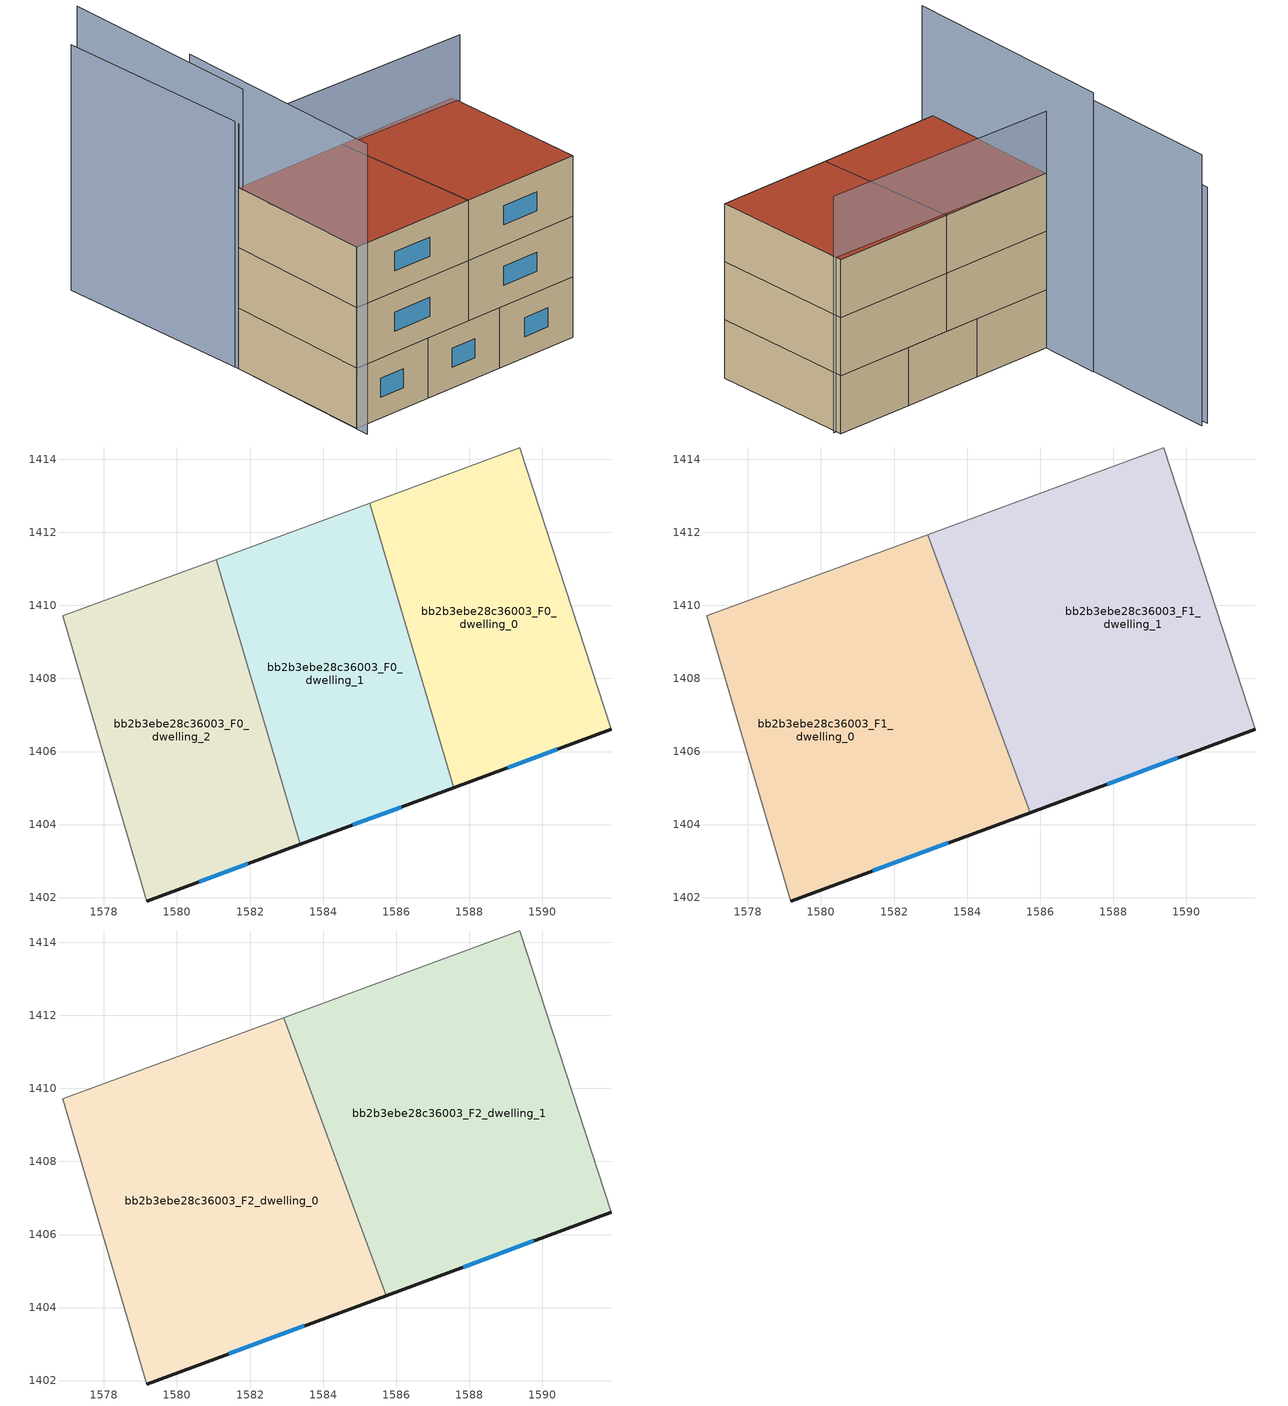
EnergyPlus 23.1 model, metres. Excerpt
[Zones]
bb2b3ebe28c36003_F0_dwelling_0
 floor ground (EU_floor_Construction): 1589.39,1414.31 1591.89,1406.61 1587.57,1405.01 1585.28,1412.8 z0
 wall outside (EU_wall_Construction): 1587.57,1405.01 1591.89,1406.61 z0:3
 wall adiabatic (EU_wall_Construction): 1591.89,1406.61 1589.39,1414.31 1585.28,1412.8 z0:3
 wall to bb2b3ebe28c36003_F0_dwelling_1 (EU_wall_Construction): 1585.28,1412.8 1587.57,1405.01 z0:3
 window (EU_Window_Construction): 1589.05,1405.56 1590.41,1406.06 z1.03:1.97
bb2b3ebe28c36003_F0_dwelling_1
 floor ground (EU_floor_Construction): 1585.28,1412.8 1587.57,1405.01 1583.37,1403.46 1581.08,1411.26 z0
 wall outside (EU_wall_Construction): 1583.37,1403.46 1587.57,1405.01 z0:3
 wall to bb2b3ebe28c36003_F0_dwelling_2 (EU_wall_Construction): 1581.08,1411.26 1583.37,1403.46 z0:3
 wall adiabatic (EU_wall_Construction): 1585.28,1412.8 1581.08,1411.26 z0:3
 window (EU_Window_Construction): 1584.81,1403.99 1586.13,1404.48 z1.03:1.97
bb2b3ebe28c36003_F0_dwelling_2
 floor ground (EU_floor_Construction): 1581.08,1411.26 1583.37,1403.46 1579.18,1401.91 1576.88,1409.71 z0
 wall outside (EU_wall_Construction): 1579.18,1401.91 1583.37,1403.46 z0:3
 wall adiabatic (EU_wall_Construction): 1581.08,1411.26 1576.88,1409.71 1579.18,1401.91 z0:3
 window (EU_Window_Construction): 1580.61,1402.44 1581.93,1402.93 z1.03:1.97
bb2b3ebe28c36003_F1_dwelling_0
 floor to bb2b3ebe28c36003_F0_dwelling_2 (EU_floor_Construction): 1581.08,1411.26 1583.37,1403.46 1579.18,1401.91 1576.88,1409.71 z3
 floor to bb2b3ebe28c36003_F0_dwelling_1 (EU_floor_Construction): 1582.93,1411.94 1585.73,1404.33 1583.37,1403.46 1581.08,1411.26 z3
 wall outside (EU_wall_Construction): 1579.18,1401.91 1585.73,1404.33 z3:6
 wall to bb2b3ebe28c36003_F1_dwelling_1 (EU_wall_Construction): 1585.73,1404.33 1582.93,1411.94 z3:6
 wall adiabatic (EU_wall_Construction): 1582.93,1411.94 1576.88,1409.71 1579.18,1401.91 z3:6
 window (EU_Window_Construction): 1581.42,1402.74 1583.48,1403.5 z4.03:4.97
bb2b3ebe28c36003_F1_dwelling_1
 floor to bb2b3ebe28c36003_F0_dwelling_0 (EU_floor_Construction): 1589.39,1414.31 1591.89,1406.61 1587.57,1405.01 1585.28,1412.8 z3
 floor to bb2b3ebe28c36003_F0_dwelling_1 (EU_floor_Construction): 1585.28,1412.8 1587.57,1405.01 1585.73,1404.33 1582.93,1411.94 z3
 wall outside (EU_wall_Construction): 1585.73,1404.33 1591.89,1406.61 z3:6
 wall adiabatic (EU_wall_Construction): 1591.89,1406.61 1589.39,1414.31 1582.93,1411.94 z3:6
 window (EU_Window_Construction): 1587.84,1405.11 1589.78,1405.83 z4.03:4.97
bb2b3ebe28c36003_F2_dwelling_0
 floor to bb2b3ebe28c36003_F1_dwelling_0 (EU_floor_Construction): 1582.93,1411.94 1585.73,1404.33 1579.18,1401.91 1576.88,1409.71 z6
 wall outside (EU_wall_Construction): 1579.18,1401.91 1585.73,1404.33 z6:9
 wall to bb2b3ebe28c36003_F2_dwelling_1 (EU_wall_Construction): 1585.73,1404.33 1582.93,1411.94 z6:9
 wall adiabatic (EU_wall_Construction): 1582.93,1411.94 1576.88,1409.71 1579.18,1401.91 z6:9
 window (EU_Window_Construction): 1581.42,1402.74 1583.48,1403.5 z7.03:7.97
 roof outside (EU_roof_Construction): 1585.73,1404.33 1582.93,1411.94 1576.88,1409.71 1579.18,1401.91 z9
bb2b3ebe28c36003_F2_dwelling_1
 floor to bb2b3ebe28c36003_F1_dwelling_1 (EU_floor_Construction): 1589.39,1414.31 1591.89,1406.61 1585.73,1404.33 1582.93,1411.94 z6
 wall outside (EU_wall_Construction): 1585.73,1404.33 1591.89,1406.61 z6:9
 wall adiabatic (EU_wall_Construction): 1591.89,1406.61 1589.39,1414.31 1582.93,1411.94 z6:9
 window (EU_Window_Construction): 1587.84,1405.11 1589.78,1405.83 z7.03:7.97
 roof outside (EU_roof_Construction): 1591.89,1406.61 1589.39,1414.31 1582.93,1411.94 1585.73,1404.33 z9
shading: 1575.92,1412.96 1579.39,1401.19 z0:14.4; 1573.68,1420.32 1576.95,1409.44 z0:14; 1589.64,1414.03 1576.88,1409.71 / 1576.88,1409.71 1573.33,1420.2 z0:12.2
[Building]
EU S2 Campaign: North Axis=0; Terrain=City; Solar Distribution=FullExterior
[Site:Location]
Lyon-Bron: Latitude=45.75; Longitude=5; Time Zone=1; Elevation=198
[SizingPeriod:WeatherFileDays]
AnnualSizingPeriod: Begin Month=1; Begin Day of Month=1; End Month=12; End Day of Month=31; Day of Week for Start Day=Monday; Use Weather File Daylight Saving Period=No; Use Weather File Rain and Snow Indicators=No
[MATERIAL]
EU_InternalMass_Material: Roughness=MediumRough; Thickness=0.1; Conductivity=1; Density=1800; Specific Heat=900; Thermal Absorptance=0.9; Solar Absorptance=0.7; Visible Absorptance=0.7
[MATERIAL:NOMASS] Roughness=MediumRough; Thermal Absorptance=0.9; Solar Absorptance=0.7; Visible Absorptance=0.7
Name | Thermal Resistance
EU_wall_NoMass | 0.524421
EU_roof_NoMass | 0.457793
EU_floor_NoMass | 0.384546
[WINDOWMATERIAL:SIMPLEGLAZINGSYSTEM]
EU_Window_SimpleGlazing: UFactor=2.51378; Solar Heat Gain Coefficient=0.75; Visible Transmittance=0.75
[CONSTRUCTION]
EU_wall_Construction: EU_wall_NoMass
EU_roof_Construction: EU_roof_NoMass
EU_floor_Construction: EU_floor_NoMass
EU_Window_Construction: EU_Window_SimpleGlazing
EU_InternalMass_Construction: EU_InternalMass_Material
[ZONE] Type=1; Multiplier=1; Ceiling Height=autocalculate; Floor Area=autocalculate; Part of Total Floor Area=Yes
Name | Volume
bb2b3ebe28c36003_F0_dwelling_0 | 108.955
bb2b3ebe28c36003_F1_dwelling_0; bb2b3ebe28c36003_F2_dwelling_0 | 163.448
bb2b3ebe28c36003_F0_dwelling_1 | 108.968
bb2b3ebe28c36003_F1_dwelling_1; bb2b3ebe28c36003_F2_dwelling_1 | 163.445
bb2b3ebe28c36003_F0_dwelling_2 | 108.954
[INTERNALMASS] Construction=EU_InternalMass_Construction
Name | Zone or ZoneList | Surface Area
bb2b3ebe28c36003_F0_dwelling_0_EU_InternalMass | bb2b3ebe28c36003_F0_dwelling_0 | 36.3184
bb2b3ebe28c36003_F0_dwelling_1_EU_InternalMass | bb2b3ebe28c36003_F0_dwelling_1 | 36.3228
bb2b3ebe28c36003_F0_dwelling_2_EU_InternalMass | bb2b3ebe28c36003_F0_dwelling_2 | 36.3181
bb2b3ebe28c36003_F1_dwelling_0_EU_InternalMass | bb2b3ebe28c36003_F1_dwelling_0 | 54.4825
bb2b3ebe28c36003_F1_dwelling_1_EU_InternalMass | bb2b3ebe28c36003_F1_dwelling_1 | 54.4817
bb2b3ebe28c36003_F2_dwelling_0_EU_InternalMass | bb2b3ebe28c36003_F2_dwelling_0 | 54.4825
bb2b3ebe28c36003_F2_dwelling_1_EU_InternalMass | bb2b3ebe28c36003_F2_dwelling_1 | 54.4817
[OTHEREQUIPMENT] Fuel Type=Electricity; Design Level Calculation Method=Watts/Area; Power per Zone Floor Area=1; Fraction Latent=0; Fraction Radiant=0; Fraction Lost=0; Carbon Dioxide Generation Rate=0; EndUse Subcategory=EU_Step8_InternalGains
Name | Zone or ZoneList or Space or SpaceList | Schedule
EU_Step8_InternalGain_bb2b3ebe28c36003_F0_dwelling_0_f000 | bb2b3ebe28c36003_F0_dwelling_0 | EU_Step8_GainSchedule_bb2b3ebe28c36003_F0_dwelling_0_f000
EU_Step8_InternalGain_bb2b3ebe28c36003_F0_dwelling_1_f000 | bb2b3ebe28c36003_F0_dwelling_1 | EU_Step8_GainSchedule_bb2b3ebe28c36003_F0_dwelling_1_f000
EU_Step8_InternalGain_bb2b3ebe28c36003_F0_dwelling_2_f000 | bb2b3ebe28c36003_F0_dwelling_2 | EU_Step8_GainSchedule_bb2b3ebe28c36003_F0_dwelling_2_f000
EU_Step8_InternalGain_bb2b3ebe28c36003_F1_dwelling_0_f000 | bb2b3ebe28c36003_F1_dwelling_0 | EU_Step8_GainSchedule_bb2b3ebe28c36003_F1_dwelling_0_f000
EU_Step8_InternalGain_bb2b3ebe28c36003_F1_dwelling_1_f000 | bb2b3ebe28c36003_F1_dwelling_1 | EU_Step8_GainSchedule_bb2b3ebe28c36003_F1_dwelling_1_f000
EU_Step8_InternalGain_bb2b3ebe28c36003_F2_dwelling_0_f000 | bb2b3ebe28c36003_F2_dwelling_0 | EU_Step8_GainSchedule_bb2b3ebe28c36003_F2_dwelling_0_f000
EU_Step8_InternalGain_bb2b3ebe28c36003_F2_dwelling_1_f000 | bb2b3ebe28c36003_F2_dwelling_1 | EU_Step8_GainSchedule_bb2b3ebe28c36003_F2_dwelling_1_f000
[ZONEVENTILATION:DESIGNFLOWRATE] Schedule=EU_AlwaysOn; Design Flow Rate Calculation Method=AirChanges/Hour; Air Changes per Hour=0.520093; Ventilation Type=Natural; Fan Pressure Rise=0; Fan Total Efficiency=1; Constant Term Coefficient=1; Temperature Term Coefficient=0; Velocity Term Coefficient=0; Velocity Squared Term Coefficient=0; Minimum Indoor Temperature=-100; Maximum Indoor Temperature=100; Delta Temperature=-100; Minimum Outdoor Temperature=-100; Maximum Outdoor Temperature=100; Maximum Wind Speed=40
Name | Zone or ZoneList or Space or SpaceList
EU_ConstantAir_bb2b3ebe28c36003_F0_dwelling_0 | bb2b3ebe28c36003_F0_dwelling_0
EU_ConstantAir_bb2b3ebe28c36003_F0_dwelling_1 | bb2b3ebe28c36003_F0_dwelling_1
EU_ConstantAir_bb2b3ebe28c36003_F0_dwelling_2 | bb2b3ebe28c36003_F0_dwelling_2
EU_ConstantAir_bb2b3ebe28c36003_F1_dwelling_0 | bb2b3ebe28c36003_F1_dwelling_0
EU_ConstantAir_bb2b3ebe28c36003_F1_dwelling_1 | bb2b3ebe28c36003_F1_dwelling_1
EU_ConstantAir_bb2b3ebe28c36003_F2_dwelling_0 | bb2b3ebe28c36003_F2_dwelling_0
EU_ConstantAir_bb2b3ebe28c36003_F2_dwelling_1 | bb2b3ebe28c36003_F2_dwelling_1
[HVACTEMPLATE:THERMOSTAT] Constant Heating Setpoint=20; Constant Cooling Setpoint=50
EU_HeatOnly_bb2b3ebe28c36003_F0_dwelling_0; EU_HeatOnly_bb2b3ebe28c36003_F0_dwelling_1; EU_HeatOnly_bb2b3ebe28c36003_F0_dwelling_2; EU_HeatOnly_bb2b3ebe28c36003_F1_dwelling_0; EU_HeatOnly_bb2b3ebe28c36003_F1_dwelling_1; EU_HeatOnly_bb2b3ebe28c36003_F2_dwelling_0; EU_HeatOnly_bb2b3ebe28c36003_F2_dwelling_1
[HVACTEMPLATE:ZONE:IDEALLOADSAIRSYSTEM] System Availability Schedule=EU_AlwaysOn; Maximum Heating Supply Air Temperature=50; Minimum Cooling Supply Air Temperature=13; Maximum Heating Supply Air Humidity Ratio=0.0156; Minimum Cooling Supply Air Humidity Ratio=0.0077; Heating Limit=NoLimit; Cooling Limit=NoLimit; Heating Availability Schedule=EU_AlwaysOn; Cooling Availability Schedule=EU_CoolingOff; Dehumidification Control Type=ConstantSensibleHeatRatio; Cooling Sensible Heat Ratio=0.7; Dehumidification Setpoint=60; Humidification Control Type=None; Humidification Setpoint=30; Outdoor Air Method=None; Outdoor Air Flow Rate per Person=0.00944; Outdoor Air Flow Rate per Zone Floor Area=0; Outdoor Air Flow Rate per Zone=0; Demand Controlled Ventilation Type=None; Outdoor Air Economizer Type=NoEconomizer; Heat Recovery Type=None; Sensible Heat Recovery Effectiveness=0.7; Latent Heat Recovery Effectiveness=0.65
Name | Template Thermostat
bb2b3ebe28c36003_F0_dwelling_0 | EU_HeatOnly_bb2b3ebe28c36003_F0_dwelling_0
bb2b3ebe28c36003_F0_dwelling_1 | EU_HeatOnly_bb2b3ebe28c36003_F0_dwelling_1
bb2b3ebe28c36003_F0_dwelling_2 | EU_HeatOnly_bb2b3ebe28c36003_F0_dwelling_2
bb2b3ebe28c36003_F1_dwelling_0 | EU_HeatOnly_bb2b3ebe28c36003_F1_dwelling_0
bb2b3ebe28c36003_F1_dwelling_1 | EU_HeatOnly_bb2b3ebe28c36003_F1_dwelling_1
bb2b3ebe28c36003_F2_dwelling_0 | EU_HeatOnly_bb2b3ebe28c36003_F2_dwelling_0
bb2b3ebe28c36003_F2_dwelling_1 | EU_HeatOnly_bb2b3ebe28c36003_F2_dwelling_1
[SIZING:ZONE] Zone Cooling Design Supply Air Temperature Input Method=SupplyAirTemperature; Zone Cooling Design Supply Air Temperature=13; Zone Heating Design Supply Air Temperature Input Method=SupplyAirTemperature; Zone Heating Design Supply Air Temperature=50; Zone Cooling Design Supply Air Humidity Ratio=0.008; Zone Heating Design Supply Air Humidity Ratio=0.008; Cooling Design Air Flow Method=DesignDay; Cooling Design Air Flow Rate=0; Cooling Minimum Air Flow per Zone Floor Area=0.000762; Cooling Minimum Air Flow=0; Cooling Minimum Air Flow Fraction=0.2; Heating Design Air Flow Method=DesignDay; Heating Design Air Flow Rate=0; Heating Maximum Air Flow per Zone Floor Area=0.002032; Heating Maximum Air Flow=0.141576; Heating Maximum Air Flow Fraction=0.3; Account for Dedicated Outdoor Air System=No; Dedicated Outdoor Air System Control Strategy=NeutralSupplyAir; Dedicated Outdoor Air Low Setpoint Temperature for Design=autosize; Dedicated Outdoor Air High Setpoint Temperature for Design=autosize; Zone Load Sizing Method=Sensible Load Only No Latent Load; Zone Latent Cooling Design Supply Air Humidity Ratio Input Method=HumidityRatioDifference; Zone Cooling Design Supply Air Humidity Ratio Difference=0.005; Zone Latent Heating Design Supply Air Humidity Ratio Input Method=HumidityRatioDifference; Zone Humidification Design Supply Air Humidity Ratio Difference=0.005
bb2b3ebe28c36003_F0_dwelling_0; bb2b3ebe28c36003_F0_dwelling_1; bb2b3ebe28c36003_F0_dwelling_2; bb2b3ebe28c36003_F1_dwelling_0; bb2b3ebe28c36003_F1_dwelling_1; bb2b3ebe28c36003_F2_dwelling_0; bb2b3ebe28c36003_F2_dwelling_1
[SCHEDULE:CONSTANT]
Name | Hourly Value
EU_AlwaysOn | 1
EU_CoolingOff | 0
[SCHEDULE:FILE] Column Number=1; Rows to Skip at Top=0; Number of Hours of Data=8760; Column Separator=Comma; Interpolate to Timestep=No; Minutes per Item=60; Adjust Schedule for Daylight Savings=Yes
Name | File
EU_Step8_GainSchedule_bb2b3ebe28c36003_F0_dwelling_0_f000 | ../../schedules/bb2b3ebe28c36003/bb2b3ebe28c36003_F0_dwelling_0_f000_gain.csv
EU_Step8_GainSchedule_bb2b3ebe28c36003_F0_dwelling_1_f000 | ../../schedules/bb2b3ebe28c36003/bb2b3ebe28c36003_F0_dwelling_1_f000_gain.csv
EU_Step8_GainSchedule_bb2b3ebe28c36003_F0_dwelling_2_f000 | ../../schedules/bb2b3ebe28c36003/bb2b3ebe28c36003_F0_dwelling_2_f000_gain.csv
EU_Step8_GainSchedule_bb2b3ebe28c36003_F1_dwelling_0_f000 | ../../schedules/bb2b3ebe28c36003/bb2b3ebe28c36003_F1_dwelling_0_f000_gain.csv
EU_Step8_GainSchedule_bb2b3ebe28c36003_F1_dwelling_1_f000 | ../../schedules/bb2b3ebe28c36003/bb2b3ebe28c36003_F1_dwelling_1_f000_gain.csv
EU_Step8_GainSchedule_bb2b3ebe28c36003_F2_dwelling_0_f000 | ../../schedules/bb2b3ebe28c36003/bb2b3ebe28c36003_F2_dwelling_0_f000_gain.csv
EU_Step8_GainSchedule_bb2b3ebe28c36003_F2_dwelling_1_f000 | ../../schedules/bb2b3ebe28c36003/bb2b3ebe28c36003_F2_dwelling_1_f000_gain.csv
